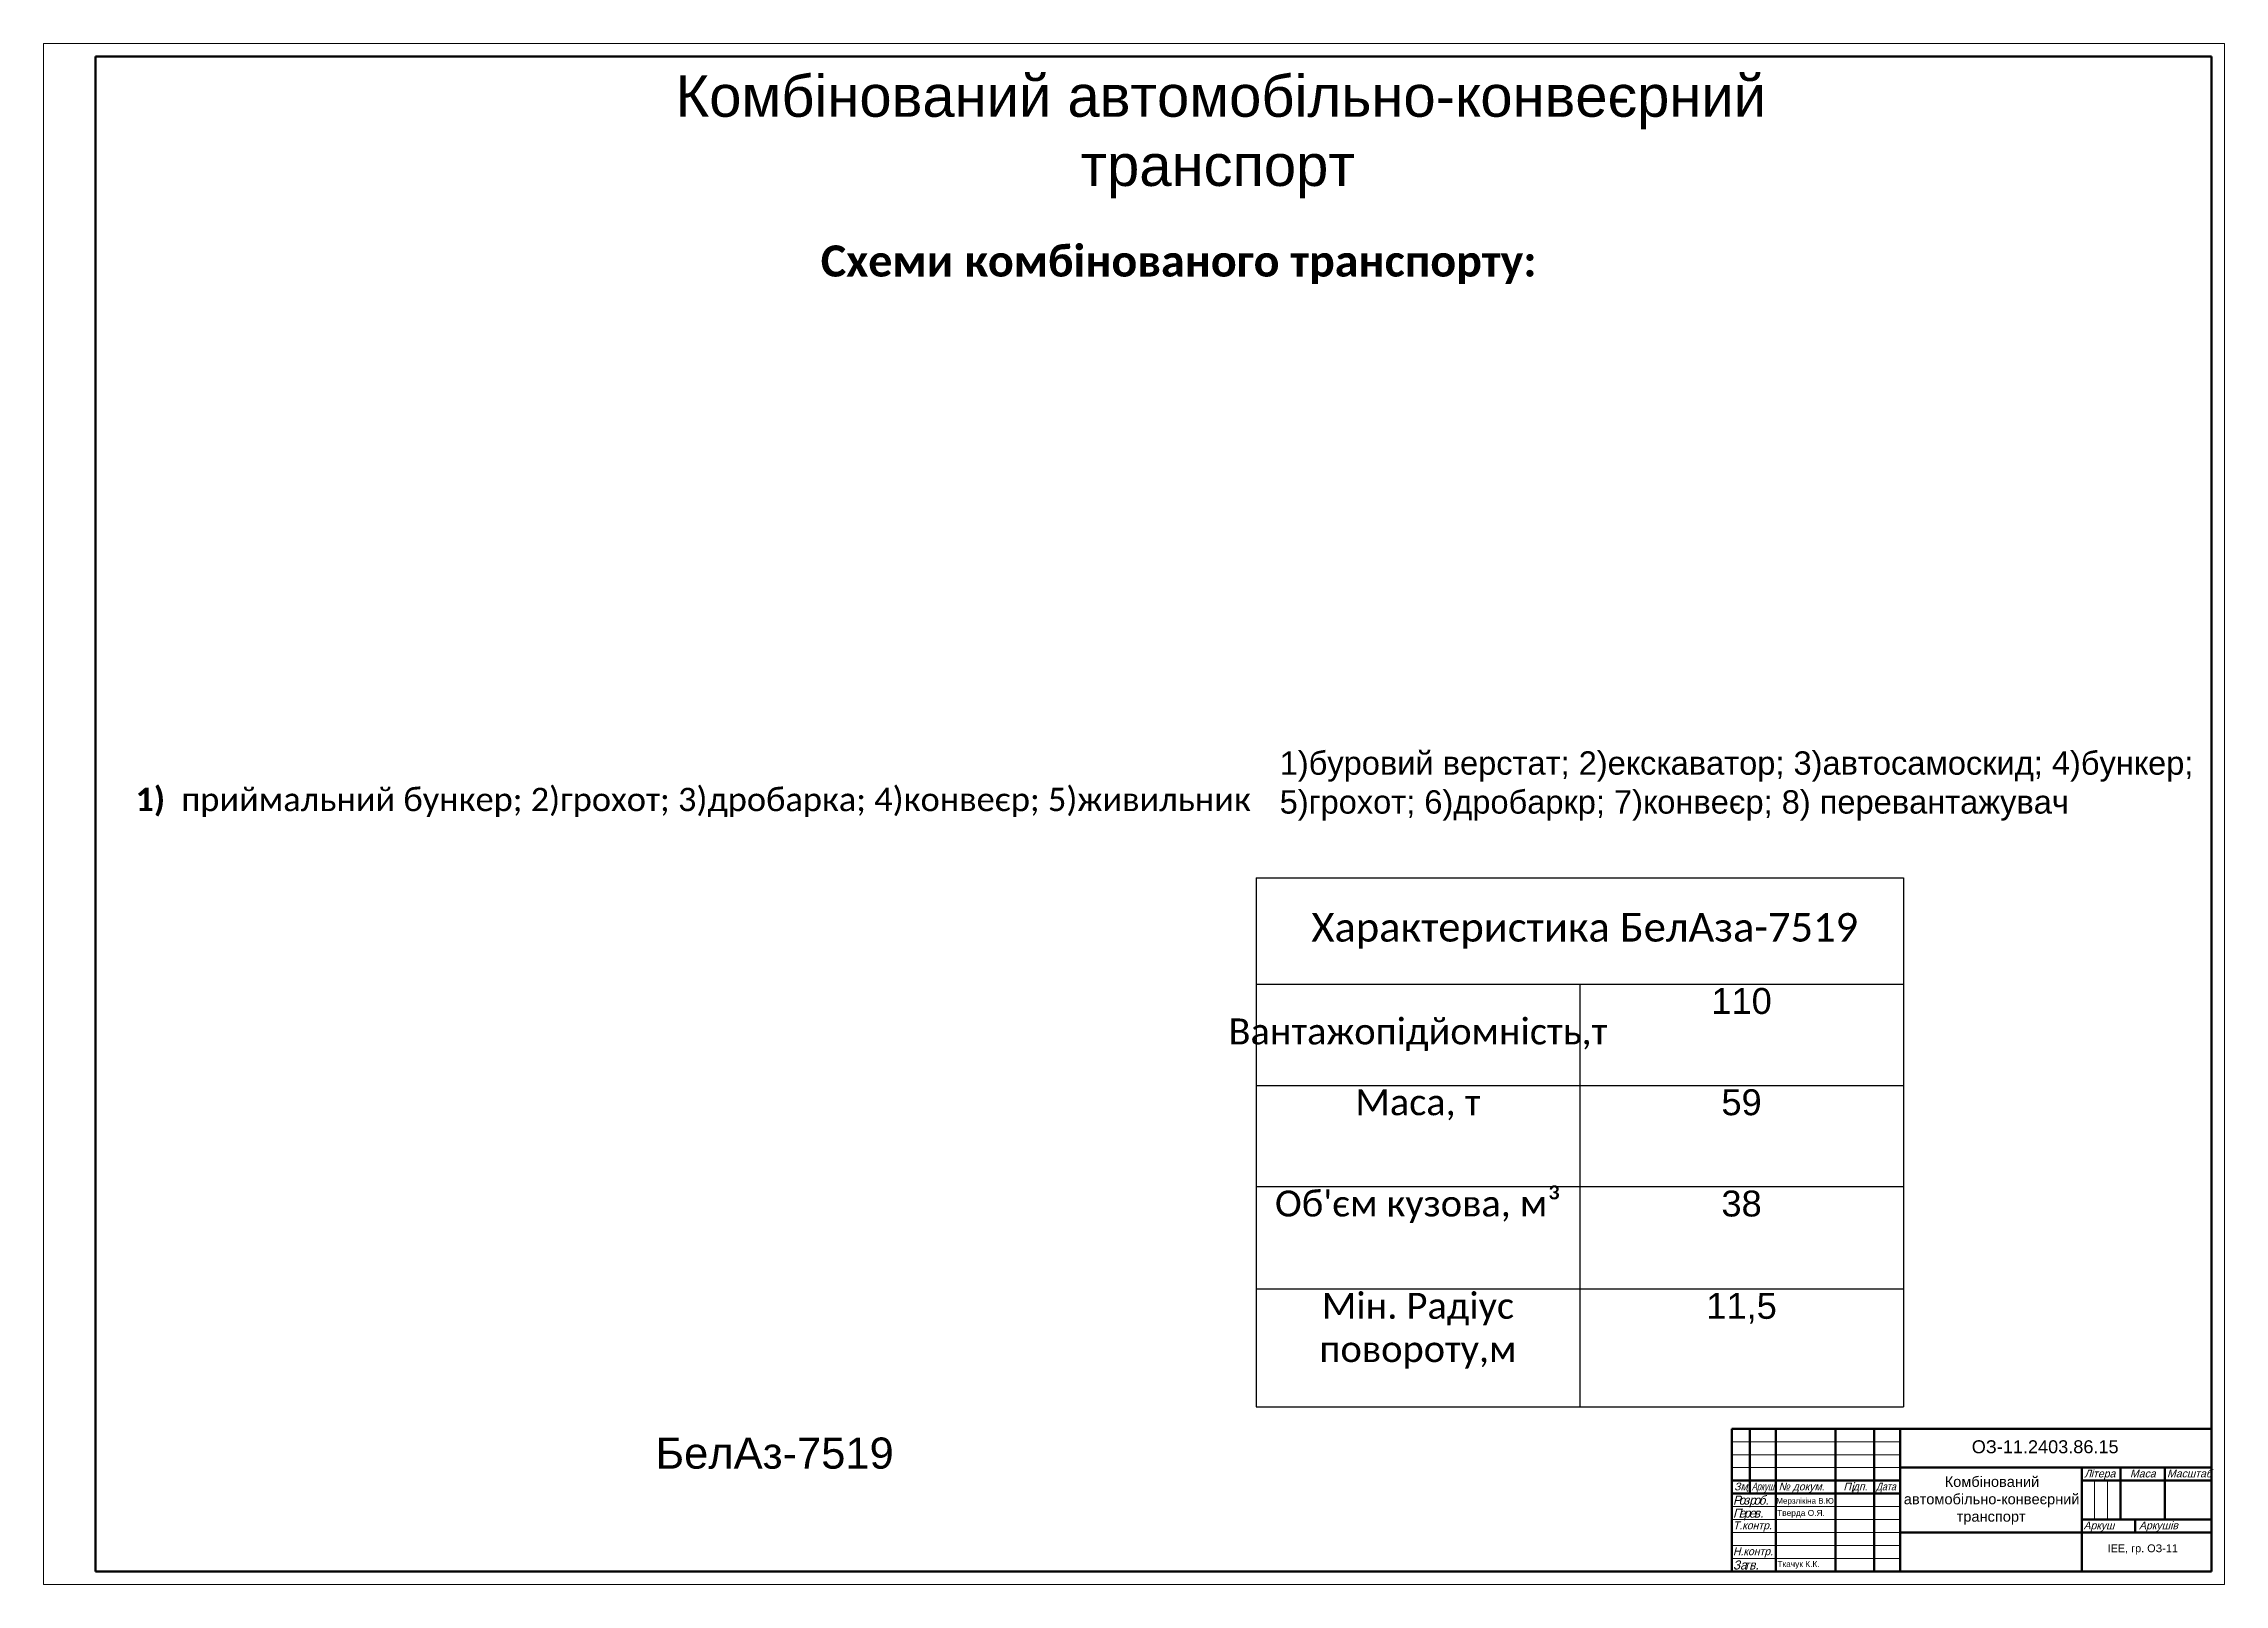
# Model space of a CAD drawing. Header units: millimetres. Extents: x 1678 to 2519, y 1579 to 2173.
import ezdxf

# ---------------------------------------------------------------- set-up
doc = ezdxf.new("R2010")
doc.units = ezdxf.units.MM
doc.linetypes.add('K5LT_BASIC', pattern=[0])
doc.linetypes.add('K5LT_THIN', pattern=[0])
doc.styles.add('KTEXTSTYLE', font='bgothl.ttf', dxfattribs={"width": 0.96, "height": 5})
doc.styles.get("Standard").update_dxf_attribs({"font": 'arial.ttf'})

# ---------------------------------------------------------------- blocks, each defined once
blk = doc.blocks.new('U0')
at = {"color": 7, "linetype": 'K5LT_THIN', "lineweight": 18}
for p, q in [((0, 0), (0, 594)), ((0, 594), (841, 594)), ((841, 594), (841, 0)), ((651, 55), (716, 55)), ((651, 50), (716, 50)), ((651, 45), (716, 45)), ((790.96, 25), (790.96, 40)), ((795.98, 25), (795.98, 40)), ((651, 30), (716, 30)), ((651, 25), (716, 25)), ((651, 20), (716, 20)), ((651, 15), (716, 15)), ((651, 10), (716, 10)), ((841, 0), (0, 0))]:
    blk.add_line(p, q, dxfattribs=at)
at = {"color": 7, "linetype": 'K5LT_BASIC', "lineweight": 60}
for p, q in [((20, 5), (20, 589)), ((20, 589), (836, 589)), ((836, 589), (836, 5)), ((651, 60), (836, 60)), ((651, 5), (651, 60)), ((658, 35), (658, 60)), ((668, 5), (668, 60)), ((691, 5), (691, 60)), ((706, 5), (706, 60)), ((716, 5), (716, 60)), ((716, 45), (836, 45)), ((786, 5), (786, 45)), ((801, 25), (801, 45)), ((818, 25), (818, 45)), ((651, 40), (716, 40)), ((651, 35), (716, 35)), ((786, 40), (801, 40)), ((801, 40), (836, 40)), ((716, 20), (786, 20)), ((786, 25), (836, 25)), ((786, 20), (836, 20)), ((806.57, 20), (806.57, 25)), ((836, 5), (20, 5))]:
    blk.add_line(p, q, dxfattribs=at)
at = {"color": 7, "insert": (8.77, 258.85), "char_height": 2.5, "attachment_point": 1, "rotation": 90, "style": 'KTEXTSTYLE'}
blk.add_mtext('\\H3.5;\\W0.965;\\Q15;\\Q15; ', dxfattribs=at)
at = {"color": 7, "attachment_point": 1, "style": 'KTEXTSTYLE'}
for s, insert, char_height in [('{\\fArial|b0|i0|c204|p34;\\Q15;\\W0.965;Л}', (786.98, 44.23), 3), ('{\\fArial|b0|i0|c204|p34;\\Q15;\\W0.965;ітера}', (789.48, 44.23), 3), ('{\\fArial|b0|i0|c204|p34;\\Q15;\\W0.965;Маса}', (804.6, 44.23), 3), ('{\\fArial|b0|i0|c204|p34;\\Q15;\\W0.965;Масштаб}', (818.89, 44.25), 3), ('\\H3.5;\\W0.965;\\Q15;\\Q15;Р', (651.5, 34.23), 2.5), ('{\\fArial|b0|i0|c204|p34;\\Q15;\\W0.965;Зм}', (651.95, 39.23), 3), ('\\H3.5;\\W0.965;\\Q15;\\Q15;.', (656.4, 39.23), 2.5), ('{\\fArial|b0|i0|c204|p34;\\Q15;\\W0.665;Аркуш}', (658.71, 39.23), 3), ('\\H3.5;\\W0.965;\\Q15;\\Q15;б.', (661.41, 34.23), 2.5), ('{\\fArial|b0|i0|c0|p34;\\Q15;\\W0.965;№ \\fArial|b0|i0|c204|p34;докум\\fBankGothic Lt BT|b0|i0|c0|p34;.}', (669.06, 39.23), 3), ('{\\fArial|b0|i0|c204|p34;\\Q15;\\W0.965;П}', (694.08, 39.23), 3), ('\\H3.5;\\W0.965;\\Q15;\\Q15;і', (696.97, 39.23), 2.5), ('{\\fArial|b0|i0|c204|p34;\\Q15;\\W0.965;дп\\fBankGothic Lt BT|b0|i0|c0|p34;.}', (697.71, 39.23), 3), ('{\\fArial|b0|i0|c204|p34;\\Q15;\\W0.816;Дата}', (706.62, 39.23), 3), ('\\H3.5;\\W0.965;\\Q15;\\Q15;П', (651.5, 29.23), 2.5), ('\\H3.5;\\W0.965;\\Q15;\\Q15;о', (653.72, 34.23), 2.5), ('\\H3.5;\\W0.965;\\Q15;\\Q15;е', (653.72, 29.23), 2.5), ('\\H3.5;\\W0.965;\\Q15;\\Q15;р', (655.67, 29.23), 2.5), ('\\H3.5;\\W0.965;\\Q15;\\Q15;зр', (655.67, 34.23), 2.5), ('\\H3.5;\\W0.965;\\Q15;\\Q15;е', (657.61, 29.23), 2.5), ('\\H3.5;\\W0.965;\\Q15;\\Q15;о', (659.46, 34.23), 2.5), ('\\H3.5;\\W0.965;\\Q15;\\Q15;в.', (659.56, 29.23), 2.5), ('{\\fArial|b0|i0|c204|p34;\\Q15;\\W0.965;Т\\fBankGothic Lt BT|b0|i0|c0|p34;.\\fArial|b0|i0|c204|p34;контр\\fBankGothic Lt BT|b0|i0|c0|p34;.}', (651.5, 24.25), 3), ('{\\fArial|b0|i0|c204|p34;\\Q15;\\W0.953;Аркуш}', (786.72, 24.23), 3), ('{\\fArial|b0|i0|c204|p34;\\Q15;\\W0.965;Аркушів}', (808.08, 24.23), 3), ('{\\fArial|b0|i0|c204|p34;\\Q15;\\W0.965;Н\\fBankGothic Lt BT|b0|i0|c0|p34;.\\fArial|b0|i0|c204|p34;контр\\fBankGothic Lt BT|b0|i0|c0|p34;.}', (651.5, 14.25), 3), ('\\H3.5;\\W0.965;\\Q15;\\Q15;За', (651.5, 9.23), 2.5), ('\\H3.5;\\W0.965;\\Q15;\\Q15;тв.', (655.67, 9.23), 2.5)]:
    blk.add_mtext(s, dxfattribs=dict(at, insert=insert, char_height=char_height))
blk = doc.blocks.new('*T2')
at = {"color": 0, "linetype": 'ByBlock', "lineweight": -2, "transparency": 16777216}
for p, q in [((0, 0), (249.64, 0)), ((0, 0), (0, -203.98)), ((249.64, 0), (249.64, -203.98)), ((0, -41.04), (249.64, -41.04)), ((124.82, -41.04), (124.82, -203.98)), ((0, -80.08), (249.64, -80.08)), ((0, -119.12), (249.64, -119.12)), ((0, -158.57), (249.64, -158.57)), ((0, -203.98), (249.64, -203.98))]:
    blk.add_line(p, q, dxfattribs=at)
at = {"color": 0, "transparency": 16777216}
for s, insert, char_height, width, attachment_point in [('{\\fCalibri|b0|i0|c204|p34;\\C256; Характеристика БелАза-7519}', (124.82, -20.52), 11, 246.6367, 5), ('110', (187.23, -42.54), 10, 121.8184, 2), ('{\\fCalibri|b0|i0|c204|p34;\\C256;Вантажопідйомність,т}', (62.41, -60.56), 10, 121.8184, 5), ('{\\fCalibri|b0|i0|c204|p34;\\C256;Маса, т}', (62.41, -81.58), 10, 121.8184, 2), ('59', (187.23, -81.58), 10, 121.8184, 2), ("{\\fCalibri|b0|i0|c204|p34;\\C256;Об'єм кузова,\\C250;\\c2434341; м\\fCalibri|b0|i0|c0|p34;³}", (62.41, -120.62), 10, 121.8184, 2), ('38', (187.23, -120.62), 10, 121.8184, 2), ('{\\fCalibri|b0|i0|c204|p34;\\C256;Мін. Радіус повороту,м}', (62.41, -160.07), 10, 121.8184, 2), ('11,5', (187.23, -160.07), 10, 121.8184, 2)]:
    blk.add_mtext(s, dxfattribs=dict(at, insert=insert, char_height=char_height, width=width, attachment_point=attachment_point))

msp = doc.modelspace()

# ---------------------------------------------------------------- block references
for name, p in [('U0', (1677.61, 1579.09)), ('*T2', (2145.19, 1851.54))]:
    msp.add_blockref(name, p)

# ---------------------------------------------------------------- texts
at = {"attachment_point": 1}
for s, width, heights, insert, char_height in [('\\pi42.417;Комбінований автомобільно-конвеєрний \\P\\pi198.62;транспорт', 502.2423, [0], (1878.87, 2160.89), 16), ('{\\fCalibri|b1|i0|c204|p34;Схеми комбінованого транспорту:  }', 474.6188, [0], (1977.33, 2095.29), 12), ('1)буровий верстат; 2)екскаватор; 3)автосамоскид; 4)бункер; 5)грохот; 6)дробаркр; 7)конвеєр; 8) перевантажувач', 355.2806, [42.27], (2154.3, 1900.24), 9), ('{\\fCalibri|b1|i0|c204|p34;1)  \\fCalibri|b0|i0|c204|p34;приймальний бункер; 2)грохот; 3)дробарка; 4)конвеєр; 5)живильник}', 428.4348, [46.58], (1713.09, 1886.2), 9), ('БелАз-7519', 218.145, [0], (1913.62, 1635.71), 12), ('ОЗ-11.2403.86.15', 58.5554, [0], (2421.18, 1634.65), 5), ('\\pi18.073;Комбінований \\P\\pi2.3014;автомобільно-конвеєрний \\P\\pi22.693;транспорт', 71.7931, [23.23], (2392.68, 1620.7), 4.0239), ('Мерзлікіна В.Ю.', 30.1524, [6.02], (2345.85, 1612.41), 2.2), ('Тверда О.Я.', 22.865, [0], (2346.13, 1607.8), 2.3), ('ІЕЕ, гр. ОЗ-11', 49.7974, [0], (2473.58, 1594.5), 3), ('Ткачук К.К.', 23.0241, [0], (2346.24, 1588.08), 2.3)]:
    msp.add_mtext_dynamic_manual_height_columns(s, width=width, gutter_width=12.5, heights=heights, dxfattribs=dict(at, insert=insert, char_height=char_height))

doc.saveas('drawing.dxf')
